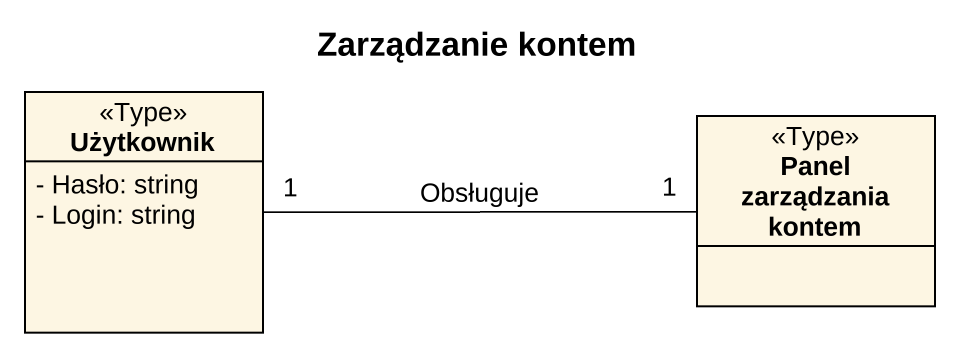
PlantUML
@startuml
title Zarządzanie kontem
hide circle
hide empty members
skinparam classAttributeIconSize 0
class Użytkownik <<Type>> {
  - Hasło: string
  - Login: string
}
class "Panel zarządzania kontem" as Panel_zarządzania_kontem <<Type>>
Użytkownik "1" -right- "1" Panel_zarządzania_kontem : Obsługuje
@enduml
